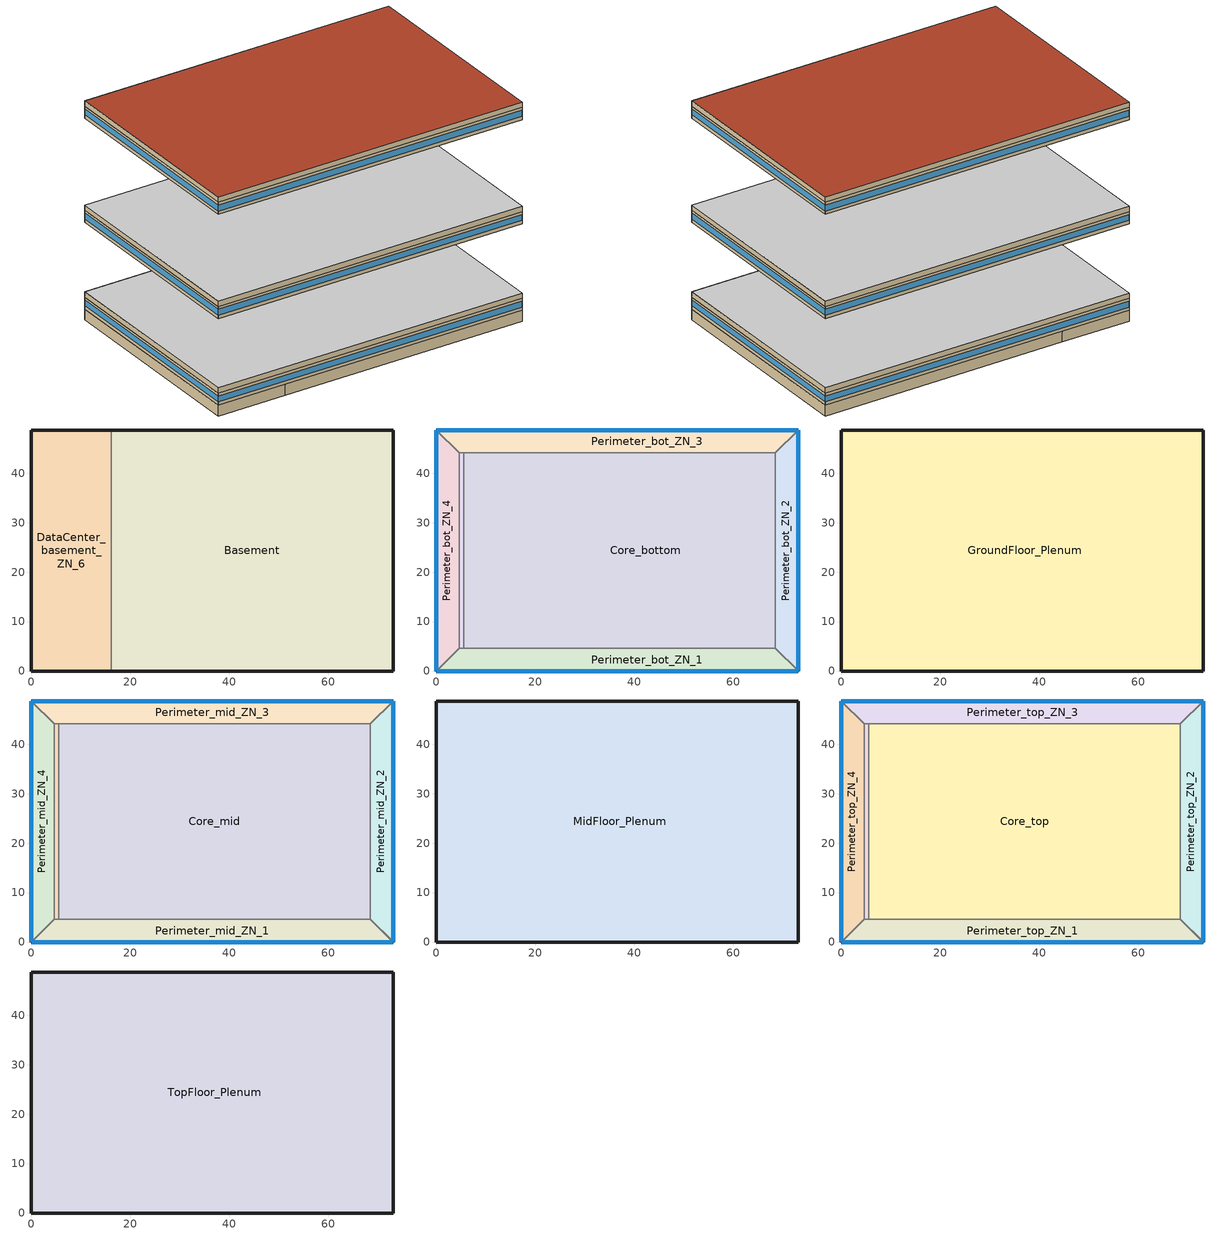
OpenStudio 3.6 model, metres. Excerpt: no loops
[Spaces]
Basement
 floor foundation (BTAP-Grnd-Floor-Mass:U-0.757_std): 73.11,48.74 73.11,0 16.08,0 16.08,48.74 z-2.44
 wall foundation (BTAP-Grnd-Wall-Mass:U-0.284_std): 16.08,0 73.11,0 73.11,48.74 16.08,48.74 z-2.44:0
 wall to DataCenter_basement_ZN_6: 16.08,48.74 16.08,0 z-2.44:0
DataCenter_basement_ZN_6
 floor foundation (BTAP-Grnd-Floor-Mass:U-0.757_std): 16.08,48.74 16.08,0 0,0 0,48.74 z-2.44
 wall foundation (BTAP-Grnd-Wall-Mass:U-0.284_std): 16.08,48.74 0,48.74 0,0 16.08,0 z-2.44:0
Core_bottom
 floor to DataCenter_basement_ZN_6: 16.08,44.16 16.08,4.57 5.49,4.57 5.49,44.16 z0
 floor to Basement: 68.53,44.16 68.53,4.57 16.08,4.57 16.08,44.16 z0
 wall to Perimeter_bot_ZN_1: 5.49,4.57 68.53,4.57 z0:2.74
 wall to DataCenter_bot_ZN_6: 5.49,44.16 5.49,4.57 z0:2.74
 wall to Perimeter_bot_ZN_2: 68.53,4.57 68.53,44.16 z0:2.74
 wall to Perimeter_bot_ZN_3: 68.53,44.16 5.49,44.16 z0:2.74
Perimeter_bot_ZN_3
 floor to Basement: 73.11,48.74 68.53,44.16 16.08,44.16 16.08,48.74 z0
 floor to DataCenter_basement_ZN_6: 16.08,48.74 16.08,44.16 4.57,44.16 0,48.74 z0
 wall outside: 73.11,48.74 0,48.74 z0:2.74
 wall to Perimeter_bot_ZN_4: 0,48.74 4.57,44.16 z0:2.74
 wall to Perimeter_bot_ZN_2: 68.53,44.16 73.11,48.74 z0:2.74
 wall to DataCenter_bot_ZN_6: 4.57,44.16 5.49,44.16 z0:2.74
 window (BTAP-Ext-FixedWindow:U=0.190 SHGC=0.600): 73.08,48.74 0.03,48.74 z0.76:2.08
Perimeter_bot_ZN_1
 floor to DataCenter_basement_ZN_6: 16.08,4.57 16.08,0 0,0 4.57,4.57 z0
 floor to Basement: 68.53,4.57 73.11,0 16.08,0 16.08,4.57 z0
 wall outside: 0,0 73.11,0 z0:2.74
 wall to Perimeter_bot_ZN_4: 4.57,4.57 0,0 z0:2.74
 wall to DataCenter_bot_ZN_6: 5.49,4.57 4.57,4.57 z0:2.74
 wall to Perimeter_bot_ZN_2: 73.11,0 68.53,4.57 z0:2.74
 window (BTAP-Ext-FixedWindow:U=0.190 SHGC=0.600): 0.03,0 73.08,0 z0.76:2.08
Perimeter_bot_ZN_2
 floor to Basement: 73.11,48.74 73.11,0 68.53,4.57 68.53,44.16 z0
 wall outside: 73.11,0 73.11,48.74 z0:2.74
 window (BTAP-Ext-FixedWindow:U=0.190 SHGC=0.600): 73.11,0.03 73.11,48.71 z0.76:2.08
Perimeter_bot_ZN_4
 floor to DataCenter_basement_ZN_6: 0,48.74 4.57,44.16 4.57,4.57 0,0 z0
 wall outside: 0,48.74 0,0 z0:2.74
 wall to DataCenter_bot_ZN_6: 4.57,4.57 4.57,44.16 z0:2.74
 window (BTAP-Ext-FixedWindow:U=0.190 SHGC=0.600): 0,48.71 0,0.03 z0.76:2.08
DataCenter_bot_ZN_6
 floor to DataCenter_basement_ZN_6: 5.49,44.16 5.49,4.57 4.57,4.57 4.57,44.16 z0
GroundFloor_Plenum
 floor to Perimeter_bot_ZN_4: 0,48.74 4.57,44.16 4.57,4.57 0,0 z2.74
 floor to Perimeter_bot_ZN_2: 73.11,48.74 73.11,0 68.53,4.57 68.53,44.16 z2.74
 floor to Perimeter_bot_ZN_1: 68.53,4.57 73.11,0 0,0 4.57,4.57 z2.74
 floor to Perimeter_bot_ZN_3: 73.11,48.74 68.53,44.16 4.57,44.16 0,48.74 z2.74
 floor to Core_bottom: 68.53,44.16 68.53,4.57 5.49,4.57 5.49,44.16 z2.74
 floor to DataCenter_bot_ZN_6: 5.49,44.16 5.49,4.57 4.57,4.57 4.57,44.16 z2.74
 wall outside: 73.11,0 73.11,48.74 0,48.74 0,0 73.11,0 z2.74:3.96
 ceiling adiabatic (BTAP-Int-Wall): 73.11,0 73.11,48.74 0,48.74 0,0 z3.96
Perimeter_mid_ZN_2
 floor adiabatic (BTAP-Int-Wall): 73.11,48.74 73.11,0 68.53,4.57 68.53,44.16 z19.82
 wall outside: 73.11,0 73.11,48.74 z19.82:22.56
 wall to Perimeter_mid_ZN_3: 73.11,48.74 68.53,44.16 z19.82:22.56
 wall to Perimeter_mid_ZN_1: 68.53,4.57 73.11,0 z19.82:22.56
 wall to Core_mid: 68.53,44.16 68.53,4.57 z19.82:22.56
 window (BTAP-Ext-FixedWindow:U=0.190 SHGC=0.600): 73.11,0.03 73.11,48.71 z20.58:21.9
Perimeter_mid_ZN_1
 floor adiabatic (BTAP-Int-Wall): 68.53,4.57 73.11,0 0,0 4.57,4.57 z19.82
 wall outside: 0,0 73.11,0 z19.82:22.56
 wall to Perimeter_mid_ZN_4: 4.57,4.57 0,0 z19.82:22.56
 wall to DataCenter_mid_ZN_6: 5.49,4.57 4.57,4.57 z19.82:22.56
 wall to Core_mid: 68.53,4.57 5.49,4.57 z19.82:22.56
 window (BTAP-Ext-FixedWindow:U=0.190 SHGC=0.600): 0.03,0 73.08,0 z20.58:21.9
DataCenter_mid_ZN_6
 floor adiabatic (BTAP-Int-Wall): 5.49,44.16 5.49,4.57 4.57,4.57 4.57,44.16 z19.82
 wall to Perimeter_mid_ZN_4: 4.57,44.16 4.57,4.57 z19.82:22.56
 wall to Core_mid: 5.49,4.57 5.49,44.16 z19.82:22.56
 wall to Perimeter_mid_ZN_3: 5.49,44.16 4.57,44.16 z19.82:22.56
Core_mid
 floor adiabatic (BTAP-Int-Wall): 68.53,44.16 68.53,4.57 5.49,4.57 5.49,44.16 z19.82
 wall to Perimeter_mid_ZN_3: 68.53,44.16 5.49,44.16 z19.82:22.56
Perimeter_mid_ZN_3
 floor adiabatic (BTAP-Int-Wall): 73.11,48.74 68.53,44.16 4.57,44.16 0,48.74 z19.82
 wall outside: 73.11,48.74 0,48.74 z19.82:22.56
 wall to Perimeter_mid_ZN_4: 0,48.74 4.57,44.16 z19.82:22.56
 window (BTAP-Ext-FixedWindow:U=0.190 SHGC=0.600): 73.08,48.74 0.03,48.74 z20.58:21.9
Perimeter_mid_ZN_4
 floor adiabatic (BTAP-Int-Wall): 0,48.74 4.57,44.16 4.57,4.57 0,0 z19.82
 wall outside: 0,48.74 0,0 z19.82:22.56
 window (BTAP-Ext-FixedWindow:U=0.190 SHGC=0.600): 0,48.71 0,0.03 z20.58:21.9
MidFloor_Plenum
 floor to Perimeter_mid_ZN_1: 68.53,4.57 73.11,0 0,0 4.57,4.57 z22.56
 floor to DataCenter_mid_ZN_6: 5.49,44.16 5.49,4.57 4.57,4.57 4.57,44.16 z22.56
 floor to Perimeter_mid_ZN_2: 73.11,48.74 73.11,0 68.53,4.57 68.53,44.16 z22.56
 floor to Perimeter_mid_ZN_4: 0,48.74 4.57,44.16 4.57,4.57 0,0 z22.56
 floor to Core_mid: 68.53,44.16 68.53,4.57 5.49,4.57 5.49,44.16 z22.56
 floor to Perimeter_mid_ZN_3: 73.11,48.74 68.53,44.16 4.57,44.16 0,48.74 z22.56
 wall outside: 73.11,48.74 0,48.74 0,0 73.11,0 73.11,48.74 z22.56:23.78
 ceiling adiabatic (BTAP-Int-Wall): 73.11,0 73.11,48.74 0,48.74 0,0 z23.78
DataCenter_top_ZN_6
 floor adiabatic (BTAP-Int-Wall): 5.49,44.16 5.49,4.57 4.57,4.57 4.57,44.16 z43.6
 wall to Perimeter_top_ZN_4: 4.57,44.16 4.57,4.57 z43.6:46.34
 wall to Core_top: 5.49,4.57 5.49,44.16 z43.6:46.34
 wall to Perimeter_top_ZN_3: 5.49,44.16 4.57,44.16 z43.6:46.34
 wall to Perimeter_top_ZN_1: 4.57,4.57 5.49,4.57 z43.6:46.34
Perimeter_top_ZN_3
 floor adiabatic (BTAP-Int-Wall): 73.11,48.74 68.53,44.16 4.57,44.16 0,48.74 z43.6
 wall outside: 73.11,48.74 0,48.74 z43.6:46.34
 wall to Core_top: 5.49,44.16 68.53,44.16 z43.6:46.34
 wall to Perimeter_top_ZN_2: 68.53,44.16 73.11,48.74 z43.6:46.34
 wall to Perimeter_top_ZN_4: 0,48.74 4.57,44.16 z43.6:46.34
 window (BTAP-Ext-FixedWindow:U=0.190 SHGC=0.600): 73.08,48.74 0.03,48.74 z44.36:45.68
Core_top
 floor adiabatic (BTAP-Int-Wall): 68.53,44.16 68.53,4.57 5.49,4.57 5.49,44.16 z43.6
 wall to Perimeter_top_ZN_1: 5.49,4.57 68.53,4.57 z43.6:46.34
 wall to Perimeter_top_ZN_2: 68.53,4.57 68.53,44.16 z43.6:46.34
Perimeter_top_ZN_2
 floor adiabatic (BTAP-Int-Wall): 73.11,48.74 73.11,0 68.53,4.57 68.53,44.16 z43.6
 wall outside: 73.11,0 73.11,48.74 z43.6:46.34
 wall to Perimeter_top_ZN_1: 68.53,4.57 73.11,0 z43.6:46.34
 window (BTAP-Ext-FixedWindow:U=0.190 SHGC=0.600): 73.11,0.03 73.11,48.71 z44.36:45.68
Perimeter_top_ZN_1
 floor adiabatic (BTAP-Int-Wall): 68.53,4.57 73.11,0 0,0 4.57,4.57 z43.6
 wall outside: 0,0 73.11,0 z43.6:46.34
 wall to Perimeter_top_ZN_4: 4.57,4.57 0,0 z43.6:46.34
 window (BTAP-Ext-FixedWindow:U=0.190 SHGC=0.600): 0.03,0 73.08,0 z44.36:45.68
Perimeter_top_ZN_4
 floor adiabatic (BTAP-Int-Wall): 0,48.74 4.57,44.16 4.57,4.57 0,0 z43.6
 wall outside: 0,48.74 0,0 z43.6:46.34
 window (BTAP-Ext-FixedWindow:U=0.190 SHGC=0.600): 0,48.71 0,0.03 z44.36:45.68
TopFloor_Plenum
 floor to Perimeter_top_ZN_3: 73.11,48.74 68.53,44.16 4.57,44.16 0,48.74 z46.34
 floor to Perimeter_top_ZN_2: 73.11,48.74 73.11,0 68.53,4.57 68.53,44.16 z46.34
 floor to Perimeter_top_ZN_1: 68.53,4.57 73.11,0 0,0 4.57,4.57 z46.34
 floor to Perimeter_top_ZN_4: 0,48.74 4.57,44.16 4.57,4.57 0,0 z46.34
 floor to DataCenter_top_ZN_6: 5.49,44.16 5.49,4.57 4.57,4.57 4.57,44.16 z46.34
 floor to Core_top: 68.53,44.16 68.53,4.57 5.49,4.57 5.49,44.16 z46.34
 wall outside: 0,0 73.11,0 73.11,48.74 0,48.74 0,0 z46.34:47.56
 roof outside: 73.11,0 73.11,48.74 0,48.74 0,0 z47.56
[Building]
LargeOffice: North Axis {deg}=0; Default Construction Set=BTAP-Mass at hdd = 5000.0; Standards Number of Stories=13; Standards Number of Above Ground Stories=12; Standards Template=NECB2017; Standards Building Type=LargeOffice
[Site]
Calgary Intl AP_AB_CAN: Latitude {deg}=51.114; Longitude {deg}=-114.02; Time Zone {hr}=-7; Elevation {m}=1084.1
[Site:WaterMainsTemperature]
Calculation Method=Correlation; Annual Average Outdoor Air Temperature {C}=5; Maximum Difference In Monthly Average Outdoor Air Temperatures {deltaC}=23.3
[Site:GroundTemperature:BuildingSurface]
19.527, 19.502, 19.536, 19.598, 20.002, 21.64, 22.225, 22.375, 21.449, 20.121, 19.802, 19.633
[SizingPeriod:DesignDay] Barometric Pressure {Pa}=88961; Rain Indicator=No; Snow Indicator=No; Day of Month=21; Daylight Saving Time Indicator=No; Humidity Condition Type=Wetbulb; Dry-Bulb Temperature Range Modifier Type=DefaultMultipliers
Name | Maximum Dry-Bulb Temperature {C} | Daily Dry-Bulb Temperature Range {deltaC} | Wind Speed {m/s} | Wind Direction {deg} | Month | Day Type | Wetbulb or DewPoint at Maximum Dry-Bulb {C} | Solar Model Indicator | ASHRAE Clear Sky Optical Depth for Beam Irradiance | ASHRAE Clear Sky Optical Depth for Diffuse Irradiance | Sky Clearness
Calgary Intl AP Ann Clg .4% Condns DB=>MWB | 28.5 | 12.1 | 4.5 | 160 | 7 | SummerDesignDay | 16.1 | ASHRAETau | 0.339 | 2.421
Calgary Intl AP Ann Htg 99.6% Condns DB | -28.5 | 0 | 2.9 | 200 | 1 | WinterDesignDay | -28.5 | ASHRAEClearSky |  |  | 0
[Material:NoMass] Roughness=Smooth; Thermal Absorptance=0.9; Solar Absorptance=0.7
Name | Thermal Resistance {m2-K/W} | Visible Absorptance
Typical Carpet Pad; Typical Carpet Pad 1 | 0.21648 | 0.8
Typical Insulation 1 | 5.91238 | 0.7
Typical Insulation 2 | 4.49096 | 0.7
Typical Insulation 3 | 7.24636 | 0.7
Typical Carpet Pad 2 | 1.25503 | 0.8
Typical Carpet Pad 3; Typical Carpet Pad 4 | 3.45515 | 0.8
Typical Insulation 4 | 0.526298 | 0.7
Typical Insulation 5 | 0.526316 | 0.7
[Material]
Name | Roughness | Thickness {m} | Conductivity {W/m-K} | Density {kg/m3} | Specific Heat {J/kg-K} | Thermal Absorptance | Solar Absorptance | Visible Absorptance
G05 25mm wood | MediumSmooth | 0.0254 | 0.15 | 608 | 1630 | 0.9 | 0.5 | 0.5
100mm Normalweight concrete floor 1 | MediumSmooth | 0.1016 | 2.31 | 2322 | 832
G01 13mm gypsum board 1 | Smooth | 0.0127 | 0.16 | 800 | 1090 | 0.9 | 0.7 | 0.5
4 in. Normalweight Concrete Floor 1 | MediumRough | 0.1016 | 2.31 | 2322 | 832 | 0.9 | 0.7 | 0.7
1IN Stucco 1 | Smooth | 0.0253 | 0.6918 | 1858 | 837 | 0.9 | 0.7 | 0.92
8IN CONCRETE HW RefBldg 1 | Rough | 0.2032 | 1.311 | 2240 | 836.8 | 0.9 | 0.7 | 0.7
1/2IN Gypsum 1 | Smooth | 0.0127 | 0.16 | 784.9 | 830 | 0.9 | 0.4 | 0.4
Metal Roof Surface 1; F08 Metal surface 1 | Smooth | 0.0008 | 45.28 | 7824 | 500 | 0.9 | 0.7 | 0.7
6 in. Normalweight Concrete Floor 1; 6 in. Normalweight Concrete Floor 2; 6 in. Normalweight Concrete Floor 3 | MediumRough | 0.1524 | 2.31 | 2322 | 832 | 0.9 | 0.7 | 0.7
Expanded Polystyrene | MediumSmooth | 0.0363959 | 0.029 | 29 | 1210
Expanded Polystyrene 1 | MediumSmooth | 0.100199 | 0.029 | 29 | 1210
[Construction]
BTAP-Int-Partition; BTAP-Int-Door: G05 25mm wood
BTAP-Int-Floor: 100mm Normalweight concrete floor 1, Typical Carpet Pad
BTAP-Int-Wall: G01 13mm gypsum board 1, G01 13mm gypsum board 1
BTAP-Int-Ceiling: Typical Carpet Pad, 100mm Normalweight concrete floor 1
BTAP-Int-Window: SimpleGlazing
BTAP-Ext-Floor-Mass:U-0.162: Typical Insulation 1, 4 in. Normalweight Concrete Floor 1, Typical Carpet Pad 1
BTAP-Ext-Wall-Mass:U-0.21: 1IN Stucco 1, 8IN CONCRETE HW RefBldg 1, Typical Insulation 2, 1/2IN Gypsum 1
BTAP-Ext-Roof-Metal:U-0.138: Metal Roof Surface 1, Typical Insulation 3
BTAP-Grnd-Floor-Mass:U-0.757: 6 in. Normalweight Concrete Floor 1, Typical Carpet Pad 2
BTAP-Grnd-Wall-Mass:U-0.284: 6 in. Normalweight Concrete Floor 2, Typical Carpet Pad 3
BTAP-Grnd-Roof-Mass:U-0.284: 6 in. Normalweight Concrete Floor 3, Typical Carpet Pad 4
BTAP-Ext-FixedWindow:U=0.190 SHGC=0.600; BTAP-Ext-GlassDoors:U=0.190 SHGC=0.600; BTAP-Ext-Skylights:U=0.190 SHGC=0.600; BTAP-Ext-DaylightDomes:U=0.190 SHGC=0.600; BTAP-Ext-DaylightDiffuser:U=0.190 SHGC=0.600: SimpleGlazing:U=0.190 SHGC=0.600
BTAP-Ext-Door:U-1.9: F08 Metal surface 1, Typical Insulation 4
BTAP-Ext-OverHeadDoor:U-1.9: Typical Insulation 5
BTAP-Grnd-Floor-Mass:U-0.757_std: 6 in. Normalweight Concrete Floor 1, Expanded Polystyrene
BTAP-Grnd-Wall-Mass:U-0.284_std: 6 in. Normalweight Concrete Floor 2, Expanded Polystyrene 1
[DefaultConstructionSet]
BTAP-Mass at hdd = 5000.0: Default Exterior Surface Constructions=BTAP-Mass at hdd = 5000.0; Default Interior Surface Constructions=Default Surface Constructions 2; Default Ground Contact Surface Constructions=BTAP-Mass at hdd = 5000.0 1; Default Exterior SubSurface Constructions=BTAP-Mass at hdd = 5000.0; Default Interior SubSurface Constructions=Default Sub Surface Constructions 2; Interior Partition Construction=BTAP-Int-Partition
[DefaultSurfaceConstructions]
Name | Floor Construction | Wall Construction | Roof Ceiling Construction
Default Surface Constructions 2 | BTAP-Int-Floor | BTAP-Int-Wall | BTAP-Int-Ceiling
BTAP-Mass at hdd = 5000.0 | BTAP-Ext-Floor-Mass:U-0.162 | BTAP-Ext-Wall-Mass:U-0.21 | BTAP-Ext-Roof-Metal:U-0.138
BTAP-Mass at hdd = 5000.0 1 | BTAP-Grnd-Floor-Mass:U-0.757 | BTAP-Grnd-Wall-Mass:U-0.284 | BTAP-Grnd-Roof-Mass:U-0.284
[DefaultSubSurfaceConstructions]
Name | Fixed Window Construction | Operable Window Construction | Door Construction | Glass Door Construction | Overhead Door Construction | Skylight Construction | Tubular Daylight Dome Construction | Tubular Daylight Diffuser Construction
Default Sub Surface Constructions 2 | BTAP-Int-Window | BTAP-Int-Window | BTAP-Int-Door
BTAP-Mass at hdd = 5000.0 | BTAP-Ext-FixedWindow:U=0.190 SHGC=0.600 | BTAP-Ext-FixedWindow:U=0.190 SHGC=0.600 | BTAP-Ext-Door:U-1.9 | BTAP-Ext-GlassDoors:U=0.190 SHGC=0.600 | BTAP-Ext-OverHeadDoor:U-1.9 | BTAP-Ext-Skylights:U=0.190 SHGC=0.600 | BTAP-Ext-DaylightDomes:U=0.190 SHGC=0.600 | BTAP-Ext-DaylightDiffuser:U=0.190 SHGC=0.600
[WindowMaterial:SimpleGlazingSystem] Solar Heat Gain Coefficient=0.6; Visible Transmittance=0.21
Name | U-Factor {W/m2-K}
SimpleGlazing | 2.2
SimpleGlazing:U=0.190 SHGC=0.600 | 1.9
[Space] Volume {m3}=Autocalculate
Name | Space Type | Building Story | Thermal Zone | Part of Total Floor Area
Core_mid | Space Function Office open plan | Building Story 2 | ALL_ST=Office open plan_FL=Building Story 2_SCH=A 4 | Yes
DataCenter_top_ZN_6 | Space Function Office open plan | Building Story 3 | ALL_ST=Office open plan_FL=Building Story 3_SCH=A 3
Perimeter_mid_ZN_2 | Space Function Office open plan | Building Story 2 | ALL_ST=Office open plan_FL=Building Story 2_SCH=A 1 | Yes
Perimeter_mid_ZN_1 | Space Function Office open plan | Building Story 2 | ALL_ST=Office open plan_FL=Building Story 2_SCH=A 2 | Yes
MidFloor_Plenum | Space Function - undefined - | Building Story 2 | ALL_ST=- undefined -_FL=Building Story 2_SCH=A | No
DataCenter_mid_ZN_6 | Space Function Office open plan | Building Story 2 | ALL_ST=Office open plan_FL=Building Story 2_SCH=A 3
Core_bottom | Space Function Office open plan | Building Story 1 | ALL_ST=Office open plan_FL=Building Story 1_SCH=A 3 | Yes
Perimeter_top_ZN_3 | Space Function Office open plan | Building Story 3 | ALL_ST=Office open plan_FL=Building Story 3_SCH=A 4 | Yes
Core_top | Space Function Office open plan | Building Story 3 | ALL_ST=Office open plan_FL=Building Story 3_SCH=A 5 | Yes
Perimeter_bot_ZN_3 | Space Function Office open plan | Building Story 1 | ALL_ST=Office open plan_FL=Building Story 1_SCH=A 4 | Yes
Basement | Space Function Electrical/Mechanical room-sch-A | Basement Story 0 | WILD_ST=Electrical/Mechanical room-sch-A_FL=Basement Story 0_SCH=A | Yes
Perimeter_bot_ZN_1 | Space Function Office open plan | Building Story 1 | ALL_ST=Office open plan_FL=Building Story 1_SCH=A 5 | Yes
Perimeter_mid_ZN_3 | Space Function Office open plan | Building Story 2 | ALL_ST=Office open plan_FL=Building Story 2_SCH=A 5 | Yes
Perimeter_top_ZN_2 | Space Function Office open plan | Building Story 3 | ALL_ST=Office open plan_FL=Building Story 3_SCH=A 2 | Yes
Perimeter_top_ZN_1 | Space Function Office open plan | Building Story 3 | ALL_ST=Office open plan_FL=Building Story 3_SCH=A 1 | Yes
Perimeter_mid_ZN_4 | Space Function Office open plan | Building Story 2 | ALL_ST=Office open plan_FL=Building Story 2_SCH=A | Yes
TopFloor_Plenum | Space Function - undefined - | Building Story 3 | ALL_ST=- undefined -_FL=Building Story 3_SCH=A | No
GroundFloor_Plenum | Space Function - undefined - | Building Story 1 | ALL_ST=- undefined -_FL=Building Story 1_SCH=A | No
Perimeter_top_ZN_4 | Space Function Office open plan | Building Story 3 | ALL_ST=Office open plan_FL=Building Story 3_SCH=A | Yes
DataCenter_basement_ZN_6 | Space Function Office open plan | Basement Story 0 | ALL_ST=Office open plan_FL=Basement Story 0_SCH=A
Perimeter_bot_ZN_2 | Space Function Office open plan | Building Story 1 | ALL_ST=Office open plan_FL=Building Story 1_SCH=A 2 | Yes
Perimeter_bot_ZN_4 | Space Function Office open plan | Building Story 1 | ALL_ST=Office open plan_FL=Building Story 1_SCH=A | Yes
DataCenter_bot_ZN_6 | Space Function Office open plan | Building Story 1 | ALL_ST=Office open plan_FL=Building Story 1_SCH=A 1
[BuildingStory]
Name | Nominal Z Coordinate {m}
Basement Story 0 | -2.439
Building Story 1 | 0
Building Story 2 | 19.816
Building Story 3 | 43.5952
[SpaceType] Standards Building Type=Space Function
Name | Default Schedule Set | Design Specification Outdoor Air Object | Standards Space Type
Space Function Electrical/Mechanical room-sch-A | Space Function Electrical/Mechanical room-sch-A Schedule Set | Space Function Electrical/Mechanical room-sch-A Ventilation | Electrical/Mechanical room-sch-A
Space Function Office open plan | Space Function Office open plan Schedule Set | Space Function Office open plan Ventilation | Office open plan
Space Function - undefined - | Space Function - undefined - Schedule Set | Space Function - undefined - Ventilation | - undefined -
[DesignSpecification:OutdoorAir]
Name | Outdoor Air Flow per Person {m3/s-person} | Outdoor Air Flow per Floor Area {m3/s-m2} | Outdoor Air Flow Air Changes per Hour {1/hr} | Outdoor Air Method
Space Function - undefined - Ventilation | 0 | 0 | 0
Space Function Electrical/Mechanical room-sch-A Ventilation |  | 0.000254 |  | Sum
Space Function Office open plan Ventilation | 0.0142188 |  |  | Sum
[DefaultScheduleSet] Infiltration Schedule=Always On
Name | Number of People Schedule | People Activity Level Schedule | Lighting Schedule | Electric Equipment Schedule
Space Function - undefined - Schedule Set
Space Function Electrical/Mechanical room-sch-A Schedule Set | NECB-A-Occupancy | NECB-Activity | NECB-A-Lighting | NECB-A-Electric-Equipment
Space Function Office open plan Schedule Set | NECB-A-Occupancy | NECB-Activity | NECB-A-Occupancy-NECB-A-Lighting-0.2-0.1-0.67-Light Ruleset | NECB-A-Electric-Equipment
[ThermostatSetpoint:DualSetpoint]
Name | Heating Setpoint Temperature Schedule | Cooling Setpoint Temperature Schedule
Space Function Office open plan Thermostat 39; Space Function Office open plan Thermostat 40; Space Function Office open plan Thermostat 41; Space Function Office open plan Thermostat 42; Space Function Office open plan Thermostat 43; Space Function Office open plan Thermostat 44; Space Function Office open plan Thermostat 45; Space Function Office open plan Thermostat 46; Space Function Office open plan Thermostat 47; Space Function Office open plan Thermostat 48; Space Function Office open plan Thermostat 49; Space Function Office open plan Thermostat 50; Space Function Office open plan Thermostat 51; Space Function Office open plan Thermostat 52; Space Function Office open plan Thermostat 53; Space Function Office open plan Thermostat 54; Space Function Office open plan Thermostat 55; Space Function Office open plan Thermostat 56; Space Function Office open plan Thermostat 57; Space Function Electrical/Mechanical room-sch-A Thermostat 3 | NECB-A-Thermostat Setpoint-Heating | NECB-A-Thermostat Setpoint-Cooling
Space Function - undefined - Thermostat 7; Space Function - undefined - Thermostat 8; Space Function - undefined - Thermostat 9
[People:Definition] Number of People Calculation Method=People/Area; Fraction Radiant=0.3
Name | People per Space Floor Area {person/m2}
Space Function Electrical/Mechanical room-sch-A People Definition | 0.00500182
Space Function Office open plan People Definition | 0.0500182
[People] Work Efficiency Schedule=Work Efficiency Schedule; Clothing Insulation Schedule=Clothing Schedule; Air Velocity Schedule=Air Velocity Schedule; Multiplier=1
Name | People Definition | Space or SpaceType
Space Function Electrical/Mechanical room-sch-A People | Space Function Electrical/Mechanical room-sch-A People Definition | Space Function Electrical/Mechanical room-sch-A
Space Function Office open plan People | Space Function Office open plan People Definition | Space Function Office open plan
[Lights:Definition] Design Level Calculation Method=Watts/Area; Fraction Radiant=0.5; Fraction Visible=0.2
Name | Watts per Space Floor Area {W/m2}
Space Function Electrical/Mechanical room-sch-A Lights Definition | 4.60167
Space Function Office open plan Lights Definition | 8.69993
[Lights] Fraction Replaceable=1
Name | Lights Definition | Space or SpaceType
Space Function Electrical/Mechanical room-sch-A Lights | Space Function Electrical/Mechanical room-sch-A Lights Definition | Space Function Electrical/Mechanical room-sch-A
Space Function Office open plan Lights | Space Function Office open plan Lights Definition | Space Function Office open plan
[ElectricEquipment:Definition] Design Level Calculation Method=Watts/Area; Fraction Radiant=0.5
Name | Watts per Space Floor Area {W/m2}
Space Function Electrical/Mechanical room-sch-A Elec Equip Definition | 1.00036
Space Function Office open plan Elec Equip Definition | 7.50273
[ElectricEquipment]
Name | Electric Equipment Definition | Space or SpaceType
Space Function Electrical/Mechanical room-sch-A Elec Equip | Space Function Electrical/Mechanical room-sch-A Elec Equip Definition | Space Function Electrical/Mechanical room-sch-A
Space Function Office open plan Elec Equip | Space Function Office open plan Elec Equip Definition | Space Function Office open plan
[SpaceInfiltration:DesignFlowRate] Schedule=Always On Discrete; Design Flow Rate Calculation Method=Flow/ExteriorArea; Flow per Exterior Surface Area {m3/s-m2}=0.00025; Constant Term Coefficient=0; Temperature Term Coefficient=0; Velocity Term Coefficient=0.224; Velocity Squared Term Coefficient=0
Name | Space or SpaceType
GroundFloor_Plenum Infiltration | GroundFloor_Plenum
MidFloor_Plenum Infiltration | MidFloor_Plenum
Perimeter_bot_ZN_1 Infiltration | Perimeter_bot_ZN_1
Perimeter_bot_ZN_2 Infiltration | Perimeter_bot_ZN_2
Perimeter_bot_ZN_3 Infiltration | Perimeter_bot_ZN_3
Perimeter_bot_ZN_4 Infiltration | Perimeter_bot_ZN_4
Perimeter_mid_ZN_1 Infiltration | Perimeter_mid_ZN_1
Perimeter_mid_ZN_2 Infiltration | Perimeter_mid_ZN_2
Perimeter_mid_ZN_3 Infiltration | Perimeter_mid_ZN_3
Perimeter_mid_ZN_4 Infiltration | Perimeter_mid_ZN_4
Perimeter_top_ZN_1 Infiltration | Perimeter_top_ZN_1
Perimeter_top_ZN_2 Infiltration | Perimeter_top_ZN_2
Perimeter_top_ZN_3 Infiltration | Perimeter_top_ZN_3
Perimeter_top_ZN_4 Infiltration | Perimeter_top_ZN_4
TopFloor_Plenum Infiltration | TopFloor_Plenum
[ThermalZone] Use Ideal Air Loads=No
Name | Thermostat | Multiplier
ALL_ST=Office open plan_FL=Building Story 1_SCH=A | Space Function Office open plan Thermostat 39
ALL_ST=- undefined -_FL=Building Story 1_SCH=A | Space Function - undefined - Thermostat 7
ALL_ST=Office open plan_FL=Building Story 3_SCH=A | Space Function Office open plan Thermostat 40
ALL_ST=- undefined -_FL=Building Story 3_SCH=A | Space Function - undefined - Thermostat 8
ALL_ST=Office open plan_FL=Building Story 2_SCH=A | Space Function Office open plan Thermostat 41 | 10
ALL_ST=Office open plan_FL=Building Story 3_SCH=A 1 | Space Function Office open plan Thermostat 42
ALL_ST=Office open plan_FL=Building Story 1_SCH=A 1 | Space Function Office open plan Thermostat 43
ALL_ST=Office open plan_FL=Building Story 1_SCH=A 2 | Space Function Office open plan Thermostat 44
ALL_ST=Office open plan_FL=Building Story 3_SCH=A 2 | Space Function Office open plan Thermostat 45
ALL_ST=Office open plan_FL=Building Story 2_SCH=A 1 | Space Function Office open plan Thermostat 46 | 10
ALL_ST=Office open plan_FL=Building Story 3_SCH=A 3 | Space Function Office open plan Thermostat 47
ALL_ST=Office open plan_FL=Building Story 2_SCH=A 2 | Space Function Office open plan Thermostat 48 | 10
ALL_ST=Office open plan_FL=Basement Story 0_SCH=A | Space Function Office open plan Thermostat 49
ALL_ST=- undefined -_FL=Building Story 2_SCH=A | Space Function - undefined - Thermostat 9 | 10
ALL_ST=Office open plan_FL=Building Story 1_SCH=A 3 | Space Function Office open plan Thermostat 50
ALL_ST=Office open plan_FL=Building Story 3_SCH=A 4 | Space Function Office open plan Thermostat 51
ALL_ST=Office open plan_FL=Building Story 2_SCH=A 3 | Space Function Office open plan Thermostat 52 | 10
ALL_ST=Office open plan_FL=Building Story 3_SCH=A 5 | Space Function Office open plan Thermostat 53
ALL_ST=Office open plan_FL=Building Story 2_SCH=A 4 | Space Function Office open plan Thermostat 54 | 10
ALL_ST=Office open plan_FL=Building Story 1_SCH=A 4 | Space Function Office open plan Thermostat 55
ALL_ST=Office open plan_FL=Building Story 2_SCH=A 5 | Space Function Office open plan Thermostat 56 | 10
ALL_ST=Office open plan_FL=Building Story 1_SCH=A 5 | Space Function Office open plan Thermostat 57
WILD_ST=Electrical/Mechanical room-sch-A_FL=Basement Story 0_SCH=A | Space Function Electrical/Mechanical room-sch-A Thermostat 3
[Sizing:Zone] Zone Cooling Design Supply Air Temperature Input Method=SupplyAirTemperature; Zone Cooling Design Supply Air Temperature {C}=14; Zone Cooling Design Supply Air Temperature Difference {deltaC}=11.11; Zone Heating Design Supply Air Temperature Input Method=SupplyAirTemperature; Zone Heating Design Supply Air Temperature {C}=40; Zone Heating Design Supply Air Temperature Difference {deltaC}=11.11; Zone Cooling Design Supply Air Humidity Ratio {kg-H2O/kg-air}=0.0085; Zone Heating Design Supply Air Humidity Ratio {kg-H2O/kg-air}=0.008; Cooling Design Air Flow Method=DesignDay; Heating Design Air Flow Method=DesignDay; Account for Dedicated Outdoor Air System=No; Dedicated Outdoor Air System Control Strategy=NeutralSupplyAir; Dedicated Outdoor Air Low Setpoint Temperature for Design {C}=autosize; Dedicated Outdoor Air High Setpoint Temperature for Design {C}=autosize; Zone Load Sizing Method=Sensible Load Only No Latent Load; Zone Latent Cooling Design Supply Air Humidity Ratio Input Method=HumidityRatioDifference; Zone Cooling Design Supply Air Humidity Ratio Difference {kgWater/kgDryAir}=0.005; Zone Latent Heating Design Supply Air Humidity Ratio Input Method=HumidityRatioDifference; Zone Humidification Design Supply Air Humidity Ratio Difference {kgWater/kgDryAir}=0.005
ALL_ST=- undefined -_FL=Building Story 1_SCH=A; ALL_ST=- undefined -_FL=Building Story 3_SCH=A; ALL_ST=- undefined -_FL=Building Story 2_SCH=A
[Foundation:Kiva]
Bldg Kiva Foundation: Wall Height Above Grade {m}=0; Wall Depth Below Slab {m}=0
[SurfaceProperty:ExposedFoundationPerimeter] Exposed Perimeter Calculation Method=TotalExposedPerimeter
Name | Total Exposed Perimeter {m}
DataCenter_basement_ZN_6_Floor | 80.8969
Basement_Floor | 162.7937
[Foundation:Kiva:Settings]

[AvailabilityManager:NightCycle] Applicability Schedule=Always On Discrete; Control Type=CycleOnAny; Thermostat Tolerance {deltaC}=1; Cycling Run Time {s}=3600
Availability Manager Night Cycle 1; Availability Manager Night Cycle 2; Availability Manager Night Cycle 3; Availability Manager Night Cycle 4; Availability Manager Night Cycle 5
[HeatExchanger:AirToAir:SensibleAndLatent] Availability Schedule=Always On Discrete; Nominal Supply Air Flow Rate {m3/s}=autosize; Sensible Effectiveness at 100% Heating Air Flow=0.5; Latent Effectiveness at 100% Heating Air Flow=0.5; Sensible Effectiveness at 75% Heating Air Flow=0.5; Latent Effectiveness at 75% Heating Air Flow=0.5; Sensible Effectiveness at 100% Cooling Air Flow=0.5; Latent Effectiveness at 100% Cooling Air Flow=0.5; Sensible Effectiveness at 75% Cooling Air Flow=0.5; Latent Effectiveness at 75% Cooling Air Flow=0.5; Supply Air Outlet Temperature Control=Yes; Heat Exchanger Type=Rotary; Frost Control Type=ExhaustOnly; Threshold Temperature {C}=-23.3; Initial Defrost Time Fraction=0.167; Rate of Defrost Time Fraction Increase {1/K}=1.44; Economizer Lockout=Yes
Name | Nominal Electric Power {W}
sys_4|mixed|shr>none|sc>dx|sh>c-g|ssf>cv|zh>b-hw|zc>none|srf>none| ERV | 556.537
sys_6|mixed|shr>none|sh>c-hw|sc>c-chw|ssf>vv|zh>b-hw|zc>none|srf>vv| ERV | 449.901
sys_6|mixed|shr>none|sh>c-hw|sc>c-chw|ssf>vv|zh>b-hw|zc>none|srf>vv| 1 ERV; sys_6|mixed|shr>none|sh>c-hw|sc>c-chw|ssf>vv|zh>b-hw|zc>none|srf>vv| 3 ERV | 1868.2
sys_6|mixed|shr>none|sh>c-hw|sc>c-chw|ssf>vv|zh>b-hw|zc>none|srf>vv| 2 ERV | 18232
[SetpointManager:OutdoorAirPretreat] Minimum Setpoint Temperature {C}=-99; Maximum Setpoint Temperature {C}=99; Minimum Setpoint Humidity Ratio {kgWater/kgDryAir}=1e-05; Maximum Setpoint Humidity Ratio {kgWater/kgDryAir}=1
Name | Setpoint Node or NodeList
Setpoint Manager Outdoor Air Pretreat 1 | sys_4|mixed|shr>none|sc>dx|sh>c-g|ssf>cv|zh>b-hw|zc>none|srf>none| ERV Primary Outlet Air Node
Setpoint Manager Outdoor Air Pretreat 2 | sys_6|mixed|shr>none|sh>c-hw|sc>c-chw|ssf>vv|zh>b-hw|zc>none|srf>vv| ERV Primary Outlet Air Node
Setpoint Manager Outdoor Air Pretreat 3 | sys_6|mixed|shr>none|sh>c-hw|sc>c-chw|ssf>vv|zh>b-hw|zc>none|srf>vv| 1 ERV Primary Outlet Air Node
Setpoint Manager Outdoor Air Pretreat 4 | sys_6|mixed|shr>none|sh>c-hw|sc>c-chw|ssf>vv|zh>b-hw|zc>none|srf>vv| 2 ERV Primary Outlet Air Node
Setpoint Manager Outdoor Air Pretreat 5 | sys_6|mixed|shr>none|sh>c-hw|sc>c-chw|ssf>vv|zh>b-hw|zc>none|srf>vv| 3 ERV Primary Outlet Air Node
[EnergyManagementSystem:Sensor] Output Variable or Output Meter Index Key=Environment; Output Variable or Output Meter=Site Outdoor Air Drybulb Temperature
OAT; OAT_1; OAT_2; OAT_3
[EnergyManagementSystem:Actuator] Actuated Component Type=Schedule:Year; Actuated Component Control Type=Schedule Value
Name | Actuated Component
sys4mixedshrnonescdxshcgssfcvzhbhwzcnonesrfnoneHtgSch0; sys6mixedshrnoneshchwsccchwssfvvzhbhwzcnonesrfvv1HtgSch0; sys6mixedshrnoneshchwsccchwssfvvzhbhwzcnonesrfvv2HtgSch0; sys6mixedshrnoneshchwsccchwssfvvzhbhwzcnonesrfvv3HtgSch0 | NECB-A-Thermostat Setpoint-Heating
sys4mixedshrnonescdxshcgssfcvzhbhwzcnonesrfnoneClgSch0; sys6mixedshrnoneshchwsccchwssfvvzhbhwzcnonesrfvv1ClgSch0; sys6mixedshrnoneshchwsccchwssfvvzhbhwzcnonesrfvv2ClgSch0; sys6mixedshrnoneshchwsccchwssfvvzhbhwzcnonesrfvv3ClgSch0 | NECB-A-Thermostat Setpoint-Cooling
[EnergyManagementSystem:Program]
sys4mixedshrnonescdxshcgssfcvzhbhwzcnonesrfnoneOptimumStartProg0: IF DaylightSavings==0 && DayOfWeek>1 && Hour==5 && OAT<23.9 && OAT>1.7; SET sys4mixedshrnonescdxshcgssfcvzhbhwzcnonesrfnoneClgSch0 = 29.4; SET sys4mixedshrnonescdxshcgssfcvzhbhwzcnonesrfnoneHtgSch0 = 15.6; ELSEIF DaylightSavings==0 && DayOfWeek==1 && Hour==7 && OAT<23.9 && OAT>1.7; SET sys4mixedshrnonescdxshcgssfcvzhbhwzcnonesrfnoneClgSch0 = 29.4; SET sys4mixedshrnonescdxshcgssfcvzhbhwzcnonesrfnoneHtgSch0 = 15.6; ELSEIF DaylightSavings==1 && DayOfWeek>1 && Hour==4 && OAT<23.9 && OAT>1.7; SET sys4mixedshrnonescdxshcgssfcvzhbhwzcnonesrfnoneClgSch0 = 29.4; SET sys4mixedshrnonescdxshcgssfcvzhbhwzcnonesrfnoneHtgSch0 = 15.6; ELSEIF DaylightSavings==1 && DayOfWeek==1 && Hour==6 && OAT<23.9 && OAT>1.7; SET sys4mixedshrnonescdxshcgssfcvzhbhwzcnonesrfnoneClgSch0 = 29.4; SET sys4mixedshrnonescdxshcgssfcvzhbhwzcnonesrfnoneHtgSch0 = 15.6; ELSE; SET sys4mixedshrnonescdxshcgssfcvzhbhwzcnonesrfnoneClgSch0 = NULL; SET sys4mixedshrnonescdxshcgssfcvzhbhwzcnonesrfnoneHtgSch0 = NULL; ENDIF
sys6mixedshrnoneshchwsccchwssfvvzhbhwzcnonesrfvv1OptimumStartProg0: IF DaylightSavings==0 && DayOfWeek>1 && Hour==5 && OAT_1<23.9 && OAT_1>1.7; SET sys6mixedshrnoneshchwsccchwssfvvzhbhwzcnonesrfvv1ClgSch0 = 29.4; SET sys6mixedshrnoneshchwsccchwssfvvzhbhwzcnonesrfvv1HtgSch0 = 15.6; ELSEIF DaylightSavings==0 && DayOfWeek==1 && Hour==7 && OAT_1<23.9 && OAT_1>1.7; SET sys6mixedshrnoneshchwsccchwssfvvzhbhwzcnonesrfvv1ClgSch0 = 29.4; SET sys6mixedshrnoneshchwsccchwssfvvzhbhwzcnonesrfvv1HtgSch0 = 15.6; ELSEIF DaylightSavings==1 && DayOfWeek>1 && Hour==4 && OAT_1<23.9 && OAT_1>1.7; SET sys6mixedshrnoneshchwsccchwssfvvzhbhwzcnonesrfvv1ClgSch0 = 29.4; SET sys6mixedshrnoneshchwsccchwssfvvzhbhwzcnonesrfvv1HtgSch0 = 15.6; ELSEIF DaylightSavings==1 && DayOfWeek==1 && Hour==6 && OAT_1<23.9 && OAT_1>1.7; SET sys6mixedshrnoneshchwsccchwssfvvzhbhwzcnonesrfvv1ClgSch0 = 29.4; SET sys6mixedshrnoneshchwsccchwssfvvzhbhwzcnonesrfvv1HtgSch0 = 15.6; ELSE; SET sys6mixedshrnoneshchwsccchwssfvvzhbhwzcnonesrfvv1ClgSch0 = NULL; SET sys6mixedshrnoneshchwsccchwssfvvzhbhwzcnonesrfvv1HtgSch0 = NULL; ENDIF
sys6mixedshrnoneshchwsccchwssfvvzhbhwzcnonesrfvv2OptimumStartProg0: IF DaylightSavings==0 && DayOfWeek>1 && Hour==5 && OAT_2<23.9 && OAT_2>1.7; SET sys6mixedshrnoneshchwsccchwssfvvzhbhwzcnonesrfvv2ClgSch0 = 29.4; SET sys6mixedshrnoneshchwsccchwssfvvzhbhwzcnonesrfvv2HtgSch0 = 15.6; ELSEIF DaylightSavings==0 && DayOfWeek==1 && Hour==7 && OAT_2<23.9 && OAT_2>1.7; SET sys6mixedshrnoneshchwsccchwssfvvzhbhwzcnonesrfvv2ClgSch0 = 29.4; SET sys6mixedshrnoneshchwsccchwssfvvzhbhwzcnonesrfvv2HtgSch0 = 15.6; ELSEIF DaylightSavings==1 && DayOfWeek>1 && Hour==4 && OAT_2<23.9 && OAT_2>1.7; SET sys6mixedshrnoneshchwsccchwssfvvzhbhwzcnonesrfvv2ClgSch0 = 29.4; SET sys6mixedshrnoneshchwsccchwssfvvzhbhwzcnonesrfvv2HtgSch0 = 15.6; ELSEIF DaylightSavings==1 && DayOfWeek==1 && Hour==6 && OAT_2<23.9 && OAT_2>1.7; SET sys6mixedshrnoneshchwsccchwssfvvzhbhwzcnonesrfvv2ClgSch0 = 29.4; SET sys6mixedshrnoneshchwsccchwssfvvzhbhwzcnonesrfvv2HtgSch0 = 15.6; ELSE; SET sys6mixedshrnoneshchwsccchwssfvvzhbhwzcnonesrfvv2ClgSch0 = NULL; SET sys6mixedshrnoneshchwsccchwssfvvzhbhwzcnonesrfvv2HtgSch0 = NULL; ENDIF
sys6mixedshrnoneshchwsccchwssfvvzhbhwzcnonesrfvv3OptimumStartProg0: IF DaylightSavings==0 && DayOfWeek>1 && Hour==5 && OAT_3<23.9 && OAT_3>1.7; SET sys6mixedshrnoneshchwsccchwssfvvzhbhwzcnonesrfvv3ClgSch0 = 29.4; SET sys6mixedshrnoneshchwsccchwssfvvzhbhwzcnonesrfvv3HtgSch0 = 15.6; ELSEIF DaylightSavings==0 && DayOfWeek==1 && Hour==7 && OAT_3<23.9 && OAT_3>1.7; SET sys6mixedshrnoneshchwsccchwssfvvzhbhwzcnonesrfvv3ClgSch0 = 29.4; SET sys6mixedshrnoneshchwsccchwssfvvzhbhwzcnonesrfvv3HtgSch0 = 15.6; ELSEIF DaylightSavings==1 && DayOfWeek>1 && Hour==4 && OAT_3<23.9 && OAT_3>1.7; SET sys6mixedshrnoneshchwsccchwssfvvzhbhwzcnonesrfvv3ClgSch0 = 29.4; SET sys6mixedshrnoneshchwsccchwssfvvzhbhwzcnonesrfvv3HtgSch0 = 15.6; ELSEIF DaylightSavings==1 && DayOfWeek==1 && Hour==6 && OAT_3<23.9 && OAT_3>1.7; SET sys6mixedshrnoneshchwsccchwssfvvzhbhwzcnonesrfvv3ClgSch0 = 29.4; SET sys6mixedshrnoneshchwsccchwssfvvzhbhwzcnonesrfvv3HtgSch0 = 15.6; ELSE; SET sys6mixedshrnoneshchwsccchwssfvvzhbhwzcnonesrfvv3ClgSch0 = NULL; SET sys6mixedshrnoneshchwsccchwssfvvzhbhwzcnonesrfvv3HtgSch0 = NULL; ENDIF
[EnergyManagementSystem:ProgramCallingManager]
sys4mixedshrnonescdxshcgssfcvzhbhwzcnonesrfnoneOptimumStartCallingManager0: BeginTimestepBeforePredictor; sys4mixedshrnonescdxshcgssfcvzhbhwzcnonesrfnoneOptimumStartProg0
sys6mixedshrnoneshchwsccchwssfvvzhbhwzcnonesrfvv1OptimumStartCallingManager0: BeginTimestepBeforePredictor; sys6mixedshrnoneshchwsccchwssfvvzhbhwzcnonesrfvv1OptimumStartProg0
sys6mixedshrnoneshchwsccchwssfvvzhbhwzcnonesrfvv2OptimumStartCallingManager0: BeginTimestepBeforePredictor; sys6mixedshrnoneshchwsccchwssfvvzhbhwzcnonesrfvv2OptimumStartProg0
sys6mixedshrnoneshchwsccchwssfvvzhbhwzcnonesrfvv3OptimumStartCallingManager0: BeginTimestepBeforePredictor; sys6mixedshrnoneshchwsccchwssfvvzhbhwzcnonesrfvv3OptimumStartProg0
[Schedule:Ruleset]
Always On: Default Day Schedule=Always On Default
Clothing Schedule: Default Day Schedule=Clothing Schedule Default Winter Clothes
Air Velocity Schedule: Default Day Schedule=Air Velocity Schedule Default
Work Efficiency Schedule: Default Day Schedule=Work Efficiency Schedule Default
NECB-A-Occupancy: Default Day Schedule=NECB-A-Occupancy Default
NECB-Activity: Default Day Schedule=NECB-Activity Default; Summer Design Day Schedule=NECB-Activity Summer Design Day; Winter Design Day Schedule=NECB-Activity Winter Design Day
NECB-A-Lighting: Default Day Schedule=NECB-A-Lighting Default
NECB-A-Electric-Equipment: Default Day Schedule=NECB-A-Electric-Equipment Default
NECB-A-Thermostat Setpoint-Heating: Default Day Schedule=NECB-A-Thermostat Setpoint-Heating Default
NECB-A-Thermostat Setpoint-Cooling: Default Day Schedule=NECB-A-Thermostat Setpoint-Cooling Default
NECB-A-Occupancy-NECB-A-Lighting-0.2-0.1-0.67-Light Ruleset: Default Day Schedule=NECB-A-Occupancy-NECB-A-Lighting-0.2-0.1-0.67-Light Default
[Schedule:Day]
Always On Default; Clothing Schedule Default Winter Clothes: 24, 0, 1
Clothing Schedule Summer Clothes: 24, 0, 0.5
Air Velocity Schedule Default; NECB-A-Electric-Equipment Sat Day; NECB-A-Electric-Equipment Sun|Hol Day: 24, 0, 0.2
Work Efficiency Schedule Default; NECB-A-Occupancy Sat Day; NECB-A-Occupancy Sun|Hol Day: 24, 0, 0
NECB-A-Occupancy Default; NECB-A-Occupancy Default|Wkdy Day: 7, 0, 0, 8, 0, 0.1, 9, 0, 0.7, 12, 0, 0.9, 14, 0, 0.5, 17, 0, 0.9, 18, 0, 0.7, 19, 0, 0.3, 23, 0, 0.1, 24, 0, 0
NECB-Activity Default; NECB-Activity Winter Design Day; NECB-Activity Summer Design Day: 24, 0, 130
NECB-A-Lighting Default; NECB-A-Lighting Default|Wkdy Day: 7, 0, 0.05, 8, 0, 0.3, 9, 0, 0.8, 17, 0, 0.9, 18, 0, 0.8, 19, 0, 0.5, 21, 0, 0.3, 23, 0, 0.1, 24, 0, 0.05
NECB-A-Lighting Sat Day; NECB-A-Lighting Sun|Hol Day: 24, 0, 0.05
NECB-A-Electric-Equipment Default; NECB-A-Electric-Equipment Default|Wkdy Day: 7, 0, 0.2, 8, 0, 0.3, 9, 0, 0.8, 18, 0, 0.9, 19, 0, 0.5, 21, 0, 0.3, 24, 0, 0.2
NECB-A-Thermostat Setpoint-Heating Default; NECB-A-Thermostat Setpoint-Heating Default|Wkdy Day: 6, 0, 18, 7, 0, 20, 21, 0, 22, 24, 0, 18
NECB-A-Thermostat Setpoint-Heating Sat Day; NECB-A-Thermostat Setpoint-Heating Sun|Hol Day: 24, 0, 18
NECB-A-Thermostat Setpoint-Cooling Default; NECB-A-Thermostat Setpoint-Cooling Default|Wkdy Day: 6, 0, 35, 21, 0, 24, 24, 0, 35
NECB-A-Thermostat Setpoint-Cooling Sat Day; NECB-A-Thermostat Setpoint-Cooling Sun|Hol Day: 24, 0, 35
NECB-A-Occupancy-NECB-A-Lighting-0.2-0.1-0.67-Light Default; NECB-A-Occupancy-NECB-A-Lighting-0.2-0.1-0.67-Default|Wkdy-Light Day: 7, 0, 0.0383, 8, 0, 0.2298, 9, 0, 0.8, 17, 0, 0.9, 18, 0, 0.8, 19, 0, 0.5, 21, 0, 0.2298, 23, 0, 0.0766, 24, 0, 0.0383
NECB-A-Occupancy-NECB-A-Lighting-0.2-0.1-0.67-Sat-Light Day; NECB-A-Occupancy-NECB-A-Lighting-0.2-0.1-0.67-Sun|Hol-Light Day: 24, 0, 0.0383
[Schedule:Rule] Date Specification Type=DateRange; Start Day=1
Name | Schedule Ruleset | Rule Order | Day Schedule | Start Month | End Month | End Day | Apply Monday | Apply Tuesday | Apply Wednesday | Apply Thursday | Apply Friday | Apply Saturday | Apply Sunday
Schedule Rule 1 | Clothing Schedule | 0 | Clothing Schedule Summer Clothes | 5 | 9 | 30
Schedule Rule 2 | NECB-A-Occupancy | 2 | NECB-A-Occupancy Default|Wkdy Day | 1 | 12 | 31 | Yes | Yes | Yes | Yes | Yes
Schedule Rule 3 | NECB-A-Occupancy | 1 | NECB-A-Occupancy Sat Day | 1 | 12 | 31 |  |  |  |  |  | Yes
Schedule Rule 4 | NECB-A-Occupancy | 0 | NECB-A-Occupancy Sun|Hol Day | 1 | 12 | 31 |  |  |  |  |  |  | Yes
Schedule Rule 5 | NECB-A-Lighting | 2 | NECB-A-Lighting Default|Wkdy Day | 1 | 12 | 31 | Yes | Yes | Yes | Yes | Yes
Schedule Rule 6 | NECB-A-Lighting | 1 | NECB-A-Lighting Sat Day | 1 | 12 | 31 |  |  |  |  |  | Yes
Schedule Rule 7 | NECB-A-Lighting | 0 | NECB-A-Lighting Sun|Hol Day | 1 | 12 | 31 |  |  |  |  |  |  | Yes
Schedule Rule 8 | NECB-A-Electric-Equipment | 2 | NECB-A-Electric-Equipment Default|Wkdy Day | 1 | 12 | 31 | Yes | Yes | Yes | Yes | Yes
Schedule Rule 9 | NECB-A-Electric-Equipment | 1 | NECB-A-Electric-Equipment Sat Day | 1 | 12 | 31 |  |  |  |  |  | Yes
Schedule Rule 10 | NECB-A-Electric-Equipment | 0 | NECB-A-Electric-Equipment Sun|Hol Day | 1 | 12 | 31 |  |  |  |  |  |  | Yes
Schedule Rule 11 | NECB-A-Thermostat Setpoint-Heating | 2 | NECB-A-Thermostat Setpoint-Heating Default|Wkdy Day | 1 | 12 | 31 | Yes | Yes | Yes | Yes | Yes
Schedule Rule 12 | NECB-A-Thermostat Setpoint-Heating | 1 | NECB-A-Thermostat Setpoint-Heating Sat Day | 1 | 12 | 31 |  |  |  |  |  | Yes
Schedule Rule 13 | NECB-A-Thermostat Setpoint-Heating | 0 | NECB-A-Thermostat Setpoint-Heating Sun|Hol Day | 1 | 12 | 31 |  |  |  |  |  |  | Yes
Schedule Rule 14 | NECB-A-Thermostat Setpoint-Cooling | 2 | NECB-A-Thermostat Setpoint-Cooling Default|Wkdy Day | 1 | 12 | 31 | Yes | Yes | Yes | Yes | Yes
Schedule Rule 15 | NECB-A-Thermostat Setpoint-Cooling | 1 | NECB-A-Thermostat Setpoint-Cooling Sat Day | 1 | 12 | 31 |  |  |  |  |  | Yes
Schedule Rule 16 | NECB-A-Thermostat Setpoint-Cooling | 0 | NECB-A-Thermostat Setpoint-Cooling Sun|Hol Day | 1 | 12 | 31 |  |  |  |  |  |  | Yes
Schedule Rule 17 | NECB-A-Occupancy-NECB-A-Lighting-0.2-0.1-0.67-Light Ruleset | 2 | NECB-A-Occupancy-NECB-A-Lighting-0.2-0.1-0.67-Default|Wkdy-Light Day | 1 | 12 | 31 | Yes | Yes | Yes | Yes | Yes
Schedule Rule 18 | NECB-A-Occupancy-NECB-A-Lighting-0.2-0.1-0.67-Light Ruleset | 1 | NECB-A-Occupancy-NECB-A-Lighting-0.2-0.1-0.67-Sat-Light Day | 1 | 12 | 31 |  |  |  |  |  | Yes
Schedule Rule 19 | NECB-A-Occupancy-NECB-A-Lighting-0.2-0.1-0.67-Light Ruleset | 0 | NECB-A-Occupancy-NECB-A-Lighting-0.2-0.1-0.67-Sun|Hol-Light Day | 1 | 12 | 31 |  |  |  |  |  |  | Yes
[Schedule:Constant]
Always On Discrete: Value=1
